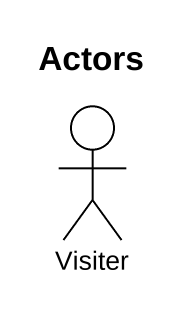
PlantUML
@startuml
title Actors
actor Visiter
@enduml
